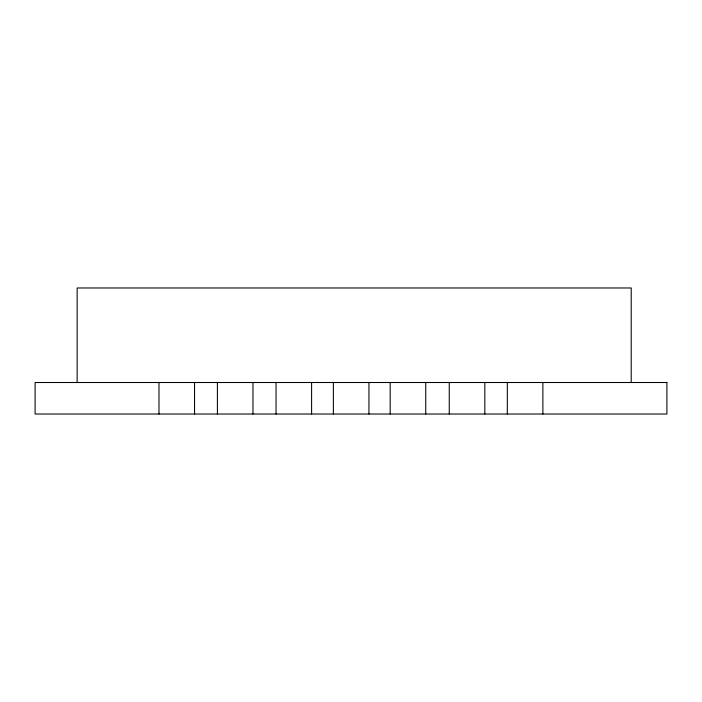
<?xml version="1.0" encoding="UTF-8"?>
<svg xmlns="http://www.w3.org/2000/svg" width="702" height="702" viewBox="0 0 702 702"><rect width="100%" height="100%" fill="white"/><g stroke="black" fill="none" stroke-linecap="round" stroke-linejoin="round"><path stroke-width="1.05" d="M631.212 382.511L631.212 287.978L77.141 287.978L77.141 382.511M542.883 382.511L542.883 414.022M507.318 382.511L507.318 414.022M484.819 382.511L484.819 414.022M449.254 382.511L449.254 414.022M425.745 382.511L425.745 414.022M390.189 382.511L390.189 414.022M368.945 382.511L368.945 414.022M333.38 382.511L333.38 414.022M311.6 382.511L311.6 414.022M276.035 382.511L276.035 414.022M252.966 382.511L252.966 414.022M217.409 382.511L217.409 414.022M194.551 382.511L194.551 414.022M158.985 382.511L158.985 414.022M666.9 382.511L35.1 382.511L35.1 414.022L666.9 414.022L666.9 382.511"/></g></svg>
